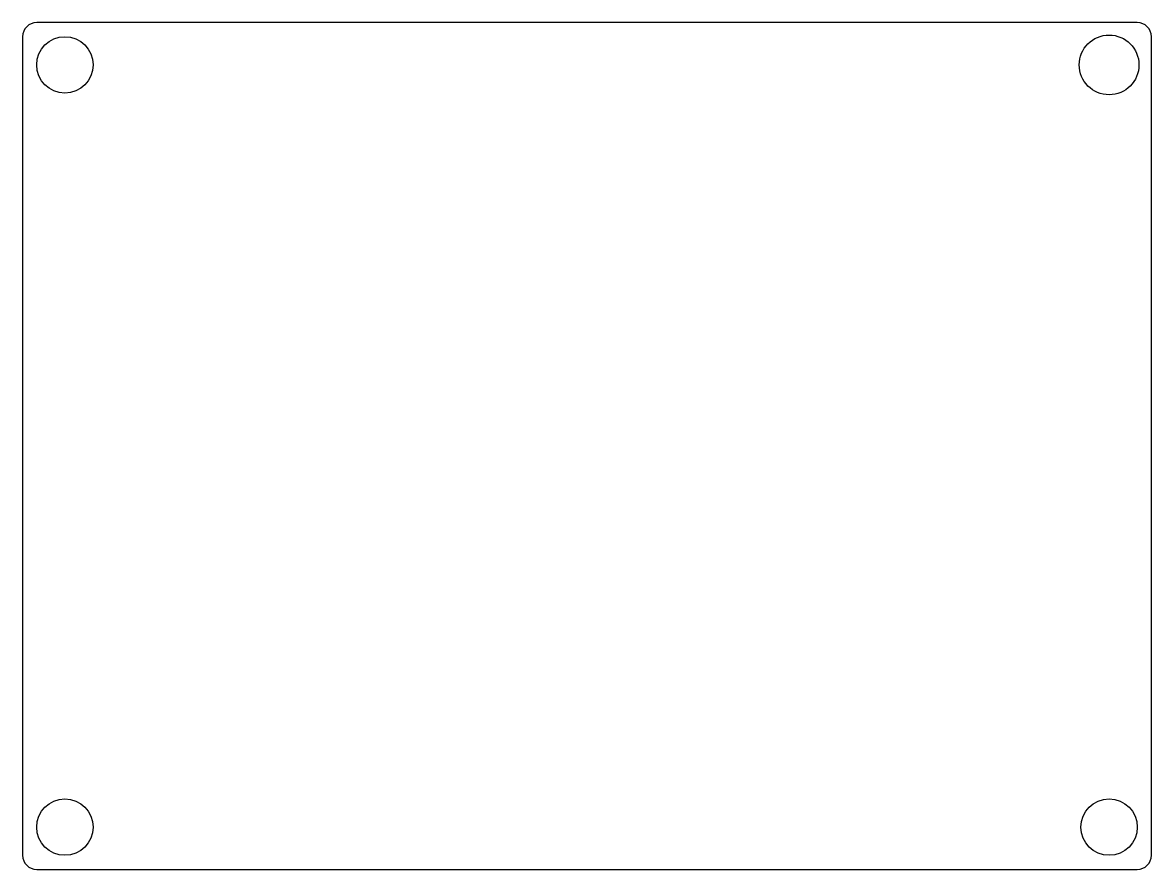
# Model space of a CAD drawing. Header units: millimetres. Extents: x -40 to 40, y -30 to 30.
import ezdxf

# ---------------------------------------------------------------- set-up
doc = ezdxf.new("R2010")
doc.units = ezdxf.units.MM

msp = doc.modelspace()

# ---------------------------------------------------------------- linework, layer by layer
at = {"color": 7, "linetype": 'Continuous', "lineweight": 25}
for p, q in [((39, 30), (-39, 30)), ((-40, 29), (-40, -29)), ((40, -29), (40, 29)), ((-39, -30), (39, -30))]:
    msp.add_line(p, q, dxfattribs=at)
for centre, radius in [((-37, 27), 2), ((37, 27), 2.118), ((-37, -27), 2), ((37, -27), 2)]:
    msp.add_circle(centre, radius, dxfattribs=at)
for centre, start, end in [((-39, 29), 90, 180), ((39, 29), 0, 90), ((-39, -29), 180, 270), ((39, -29), 270, 0)]:
    msp.add_arc(centre, 1, start, end, dxfattribs=at)

doc.saveas('drawing.dxf')
